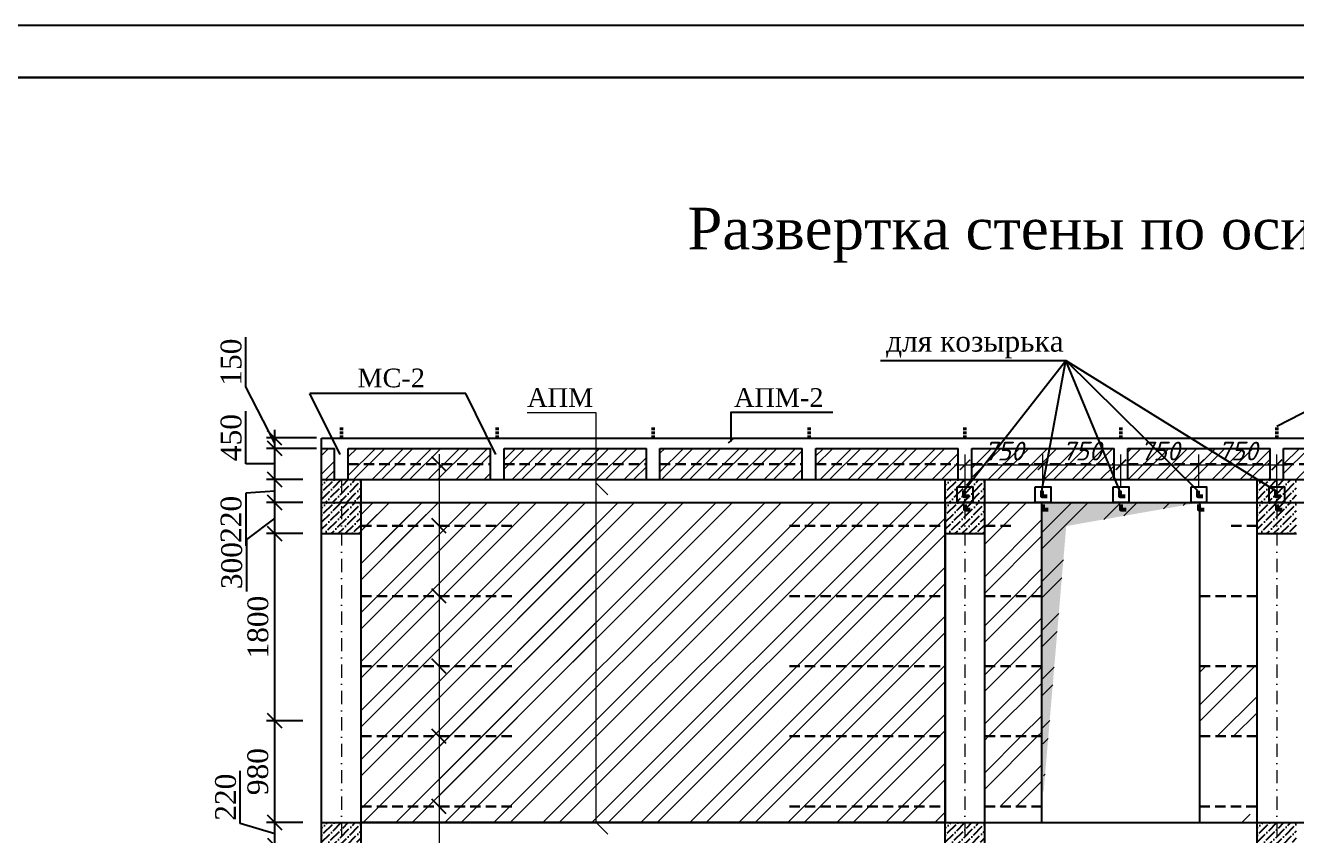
# Model space of a CAD drawing. Header units: millimetres. Extents: x 572274 to 2241483, y -888675 to -304135.
# Drawn here: x 1476291 to 1488520, y -623602 to -615807 of the extents above; entities that cross this region are included whole.
import ezdxf

# ---------------------------------------------------------------- set-up
doc = ezdxf.new("R2010")
doc.units = ezdxf.units.MM
for name, pattern in [('DASHDOT', [25.4, 12.7, -6.35, 0, -6.35]), ('DASHED2', [9.525, 6.35, -3.175]), ('G_BUILDING_LINE', [3, 2, -1])]:
    doc.linetypes.add(name, pattern=pattern)
doc.layers.add('Основная', color=7, linetype='Continuous', lineweight=50)
doc.styles.add('ISO', font='isocpeui.ttf')
doc.styles.get("Standard").update_dxf_attribs({"font": 'isocpeur.ttf'})
doc.styles.add('style200', font='times.ttf', dxfattribs={"height": 200})
doc.styles.add('WMF-Times New Roman0', font='times.ttf')
doc.dimstyles.new('ISO-25$0', dxfattribs={"dimtxt": 300, "dimasz": 200, "dimexe": 100, "dimexo": 300, "dimgap": 50, "dimtad": 1, "dimdec": 0, "dimtxsty": 'Standard', "dimblk": 'OBLIQUE', "dimcen": 250, "dimdle": 150, "dimadec": 0, "dimazin": 0, "dimtfac": 1, "dimtdec": 0, "dimtmove": 0, "dimatfit": 3, "dimldrblk": 'OBLIQUE', "dimfxl": 1.25, "dimarcsym": 0})
doc.dimstyles.new('raz1', dxfattribs={"dimscale": 100, "dimtxt": 3, "dimasz": 1.5, "dimexe": 1, "dimexo": 3, "dimgap": 0.7, "dimtad": 1, "dimdec": 0, "dimtxsty": 'ISO', "dimblk": 'ARCHTICK', "dimcen": 1.5, "dimdle": 1, "dimadec": 0, "dimazin": 0, "dimtfac": 1, "dimtdec": 0, "dimtmove": 1, "dimatfit": 3, "dimldrblk": 'OBLIQUE', "dimfxl": 1, "dimlwd": 15, "dimlwe": 15, "dimarcsym": 0})
pattern_1 = [(45, (508449.64, -894410.45), (-235.73172, 235.73172), []), (45, (508606.8, -894410.45), (-235.73172, 235.73172), [])]
pattern_2 = [(45, (0, -673855.33), (-235.73172, 235.73172), []), (45, (157.15, -673855.33), (-235.73172, 235.73172), [])]
pattern_3 = [(45, (796285, -415012.19), (-134.70384, 134.70384), []), (45, (796374.81, -415012.19), (-134.70384, 134.70384), [])]

# ---------------------------------------------------------------- blocks, each defined once
blk = doc.blocks.new('_Oblique')
at = {"color": 0, "linetype": 'ByBlock', "lineweight": -2}
blk.add_line((-0.5, -0.5), (0.5, 0.5), dxfattribs=at)
blk = doc.blocks.new('*D492')
at = {"color": 0, "lineweight": -2, "transparency": 16777216}
for p, q in [((1478358, -623486), (1478358, -622980)), ((1478689, -623777), (1478689, -623397)), ((1478689, -623587), (1478358, -623486)), ((1478960, -623477), (1478609, -623477)), ((1478960, -623697), (1478609, -623697))]:
    blk.add_line(p, q, dxfattribs=at)
at = {"layer": 'Defpoints', "color": 0, "lineweight": 25, "transparency": 16777216}
for p in [(1478689, -623477), (1479010, -623477), (1479010, -623697)]:
    blk.add_point(p, dxfattribs=at)
at = {"color": 0, "lineweight": -2, "transparency": 16777216, "xscale": 140, "yscale": 140, "zscale": 140}
for p, rotation in [((1478689, -623477), 90), ((1478689, -623697), 270)]:
    blk.add_blockref('_Oblique', p, dxfattribs=dict(at, rotation=rotation))
at = {"color": 0, "lineweight": 25, "transparency": 16777216, "insert": (1478217, -623233), "char_height": 200, "attachment_point": 5, "rotation": 90, "style": 'WMF-Times New Roman0'}
blk.add_mtext('220', dxfattribs=at)
blk = doc.blocks.new('*D493')
at = {"color": 0, "lineweight": -2, "transparency": 16777216}
for p, q in [((1478689, -623557), (1478689, -622417)), ((1478960, -622497), (1478609, -622497)), ((1478960, -623477), (1478609, -623477))]:
    blk.add_line(p, q, dxfattribs=at)
at = {"layer": 'Defpoints', "color": 0, "lineweight": 25, "transparency": 16777216}
for p in [(1478689, -622497), (1479010, -622497), (1479010, -623477)]:
    blk.add_point(p, dxfattribs=at)
at = {"color": 0, "lineweight": -2, "transparency": 16777216, "xscale": 140, "yscale": 140, "zscale": 140}
for p, rotation in [((1478689, -622497), 90), ((1478689, -623477), 270)]:
    blk.add_blockref('_Oblique', p, dxfattribs=dict(at, rotation=rotation))
at = {"color": 0, "lineweight": 25, "transparency": 16777216, "insert": (1478527, -622987), "char_height": 200, "attachment_point": 5, "rotation": 90, "style": 'WMF-Times New Roman0'}
blk.add_mtext('980', dxfattribs=at)
blk = doc.blocks.new('*D494')
at = {"color": 0, "lineweight": -2, "transparency": 16777216}
for p, q in [((1478689, -622577), (1478689, -620617)), ((1478960, -620697), (1478609, -620697)), ((1478960, -622497), (1478609, -622497))]:
    blk.add_line(p, q, dxfattribs=at)
at = {"layer": 'Defpoints', "color": 0, "lineweight": 25, "transparency": 16777216}
for p in [(1478689, -620697), (1479010, -620697), (1479010, -622497)]:
    blk.add_point(p, dxfattribs=at)
at = {"color": 0, "lineweight": -2, "transparency": 16777216, "xscale": 140, "yscale": 140, "zscale": 140}
for p, rotation in [((1478689, -620697), 90), ((1478689, -622497), 270)]:
    blk.add_blockref('_Oblique', p, dxfattribs=dict(at, rotation=rotation))
at = {"color": 0, "lineweight": 25, "transparency": 16777216, "insert": (1478528, -621597), "char_height": 200, "attachment_point": 5, "rotation": 90, "style": 'WMF-Times New Roman0'}
blk.add_mtext('1800', dxfattribs=at)
blk = doc.blocks.new('*D574')
at = {"color": 0, "lineweight": -2, "transparency": 16777216}
for p, q in [((1478689, -620777), (1478689, -620317)), ((1478960, -620397), (1478609, -620397)), ((1478689, -620547), (1478418, -620755)), ((1478418, -620755), (1478418, -621255)), ((1478960, -620697), (1478609, -620697))]:
    blk.add_line(p, q, dxfattribs=at)
at = {"layer": 'Defpoints', "color": 0, "lineweight": 25, "transparency": 16777216}
for p in [(1478689, -620397), (1479010, -620397), (1479010, -620697)]:
    blk.add_point(p, dxfattribs=at)
at = {"color": 0, "lineweight": -2, "transparency": 16777216, "xscale": 140, "yscale": 140, "zscale": 140}
for p, rotation in [((1478689, -620397), 90), ((1478689, -620697), 270)]:
    blk.add_blockref('_Oblique', p, dxfattribs=dict(at, rotation=rotation))
at = {"color": 0, "lineweight": 25, "transparency": 16777216, "insert": (1478276, -621005), "char_height": 200, "attachment_point": 5, "rotation": 90, "style": 'WMF-Times New Roman0'}
blk.add_mtext('300', dxfattribs=at)
blk = doc.blocks.new('*D575')
at = {"color": 0, "lineweight": -2, "transparency": 16777216}
for p, q in [((1478689, -620477), (1478689, -620097)), ((1478960, -620177), (1478609, -620177)), ((1478689, -620287), (1478412, -620307)), ((1478412, -620307), (1478412, -620813)), ((1478960, -620397), (1478609, -620397))]:
    blk.add_line(p, q, dxfattribs=at)
at = {"layer": 'Defpoints', "color": 0, "lineweight": 25, "transparency": 16777216}
for p in [(1478689, -620177), (1479010, -620177), (1479010, -620397)]:
    blk.add_point(p, dxfattribs=at)
at = {"color": 0, "lineweight": -2, "transparency": 16777216, "xscale": 140, "yscale": 140, "zscale": 140}
for p, rotation in [((1478689, -620177), 90), ((1478689, -620397), 270)]:
    blk.add_blockref('_Oblique', p, dxfattribs=dict(at, rotation=rotation))
at = {"color": 0, "lineweight": 25, "transparency": 16777216, "insert": (1478270, -620560), "char_height": 200, "attachment_point": 5, "rotation": 90, "style": 'WMF-Times New Roman0'}
blk.add_mtext('220', dxfattribs=at)
blk = doc.blocks.new('*D576')
at = {"color": 0, "lineweight": -2, "transparency": 16777216}
for p, q in [((1478412, -620027), (1478412, -619519)), ((1479090, -619877), (1478609, -619877)), ((1478689, -620257), (1478689, -619797)), ((1478689, -620027), (1478412, -620027)), ((1478960, -620177), (1478609, -620177))]:
    blk.add_line(p, q, dxfattribs=at)
at = {"layer": 'Defpoints', "color": 0, "lineweight": 25, "transparency": 16777216}
for p in [(1478689, -619877), (1479140, -619877), (1479010, -620177)]:
    blk.add_point(p, dxfattribs=at)
at = {"color": 0, "lineweight": -2, "transparency": 16777216, "xscale": 140, "yscale": 140, "zscale": 140}
for p, rotation in [((1478689, -619877), 90), ((1478689, -620177), 270)]:
    blk.add_blockref('_Oblique', p, dxfattribs=dict(at, rotation=rotation))
at = {"color": 0, "lineweight": 25, "transparency": 16777216, "insert": (1478270, -619773), "char_height": 200, "attachment_point": 5, "rotation": 90, "style": 'WMF-Times New Roman0'}
blk.add_mtext('450', dxfattribs=at)
blk = doc.blocks.new('*D577')
at = {"color": 0, "lineweight": -2, "transparency": 16777216}
for p, q in [((1478412, -619286), (1478412, -618808)), ((1478689, -619827), (1478412, -619286)), ((1479090, -619777), (1478609, -619777)), ((1478689, -619957), (1478689, -619697)), ((1479090, -619877), (1478609, -619877))]:
    blk.add_line(p, q, dxfattribs=at)
at = {"layer": 'Defpoints', "color": 0, "lineweight": 25, "transparency": 16777216}
for p in [(1478689, -619777), (1479140, -619777), (1479140, -619877)]:
    blk.add_point(p, dxfattribs=at)
at = {"color": 0, "lineweight": -2, "transparency": 16777216, "xscale": 140, "yscale": 140, "zscale": 140}
for p, rotation in [((1478689, -619777), 90), ((1478689, -619877), 270)]:
    blk.add_blockref('_Oblique', p, dxfattribs=dict(at, rotation=rotation))
at = {"color": 0, "lineweight": 25, "transparency": 16777216, "insert": (1478270, -619047), "char_height": 200, "attachment_point": 5, "rotation": 90, "style": 'WMF-Times New Roman0'}
blk.add_mtext('150', dxfattribs=at)
blk = doc.blocks.new('_ArchTick')
at = {"color": 0, "linetype": 'ByBlock', "const_width": 0.15}
blk.add_lwpolyline([(-0.5, -0.5), (0.5, 0.5)], dxfattribs=at)
blk = doc.blocks.new('*D602')
at = {"color": 0, "lineweight": 15, "transparency": 16777216}
for p, q in [((1485330, -620247), (1485330, -619935)), ((1486080, -620247), (1486080, -619935)), ((1485230, -620035), (1486180, -620035))]:
    blk.add_line(p, q, dxfattribs=at)
at = {"layer": 'Defpoints', "color": 0, "lineweight": 25, "transparency": 16777216}
for p in [(1486080, -620035), (1485330, -620247), (1486080, -620247)]:
    blk.add_point(p, dxfattribs=at)
at = {"color": 0, "lineweight": 15, "transparency": 16777216, "xscale": 100, "yscale": 100, "zscale": 100, "rotation": 180}
blk.add_blockref('_ArchTick', (1485330, -620035), dxfattribs=at)
at = {"color": 0, "lineweight": 15, "transparency": 16777216, "xscale": 100, "yscale": 100, "zscale": 100}
blk.add_blockref('_ArchTick', (1486080, -620035), dxfattribs=at)
at = {"color": 0, "lineweight": 9, "transparency": 16777216, "insert": (1485705, -619903), "char_height": 180, "attachment_point": 5, "style": 'ISO'}
blk.add_mtext('750', dxfattribs=at)
blk = doc.blocks.new('*D603')
at = {"color": 0, "lineweight": 15, "transparency": 16777216}
for p, q in [((1486080, -620247), (1486080, -619935)), ((1486830, -620247), (1486830, -619935)), ((1485980, -620035), (1486930, -620035))]:
    blk.add_line(p, q, dxfattribs=at)
at = {"layer": 'Defpoints', "color": 0, "lineweight": 25, "transparency": 16777216}
for p in [(1486830, -620035), (1486080, -620247), (1486830, -620247)]:
    blk.add_point(p, dxfattribs=at)
at = {"color": 0, "lineweight": 15, "transparency": 16777216, "xscale": 100, "yscale": 100, "zscale": 100, "rotation": 180}
blk.add_blockref('_ArchTick', (1486080, -620035), dxfattribs=at)
at = {"color": 0, "lineweight": 15, "transparency": 16777216, "xscale": 100, "yscale": 100, "zscale": 100}
blk.add_blockref('_ArchTick', (1486830, -620035), dxfattribs=at)
at = {"color": 0, "lineweight": 9, "transparency": 16777216, "insert": (1486455, -619903), "char_height": 180, "attachment_point": 5, "style": 'ISO'}
blk.add_mtext('750', dxfattribs=at)
blk = doc.blocks.new('*D604')
at = {"color": 0, "lineweight": 15, "transparency": 16777216}
for p, q in [((1486830, -620247), (1486830, -619935)), ((1487580, -620247), (1487580, -619935)), ((1486730, -620035), (1487680, -620035))]:
    blk.add_line(p, q, dxfattribs=at)
at = {"layer": 'Defpoints', "color": 0, "lineweight": 25, "transparency": 16777216}
for p in [(1487580, -620035), (1486830, -620247), (1487580, -620247)]:
    blk.add_point(p, dxfattribs=at)
at = {"color": 0, "lineweight": 15, "transparency": 16777216, "xscale": 100, "yscale": 100, "zscale": 100, "rotation": 180}
blk.add_blockref('_ArchTick', (1486830, -620035), dxfattribs=at)
at = {"color": 0, "lineweight": 15, "transparency": 16777216, "xscale": 100, "yscale": 100, "zscale": 100}
blk.add_blockref('_ArchTick', (1487580, -620035), dxfattribs=at)
at = {"color": 0, "lineweight": 9, "transparency": 16777216, "insert": (1487205, -619903), "char_height": 180, "attachment_point": 5, "style": 'ISO'}
blk.add_mtext('750', dxfattribs=at)
blk = doc.blocks.new('*D605')
at = {"color": 0, "lineweight": 15, "transparency": 16777216}
for p, q in [((1487580, -620247), (1487580, -619935)), ((1488330, -620247), (1488330, -619935)), ((1487480, -620035), (1488430, -620035))]:
    blk.add_line(p, q, dxfattribs=at)
at = {"layer": 'Defpoints', "color": 0, "lineweight": 25, "transparency": 16777216}
for p in [(1488330, -620035), (1487580, -620247), (1488330, -620247)]:
    blk.add_point(p, dxfattribs=at)
at = {"color": 0, "lineweight": 15, "transparency": 16777216, "xscale": 100, "yscale": 100, "zscale": 100, "rotation": 180}
blk.add_blockref('_ArchTick', (1487580, -620035), dxfattribs=at)
at = {"color": 0, "lineweight": 15, "transparency": 16777216, "xscale": 100, "yscale": 100, "zscale": 100}
blk.add_blockref('_ArchTick', (1488330, -620035), dxfattribs=at)
at = {"color": 0, "lineweight": 9, "transparency": 16777216, "insert": (1487955, -619903), "char_height": 180, "attachment_point": 5, "style": 'ISO'}
blk.add_mtext('750', dxfattribs=at)

msp = doc.modelspace()

# ---------------------------------------------------------------- hatches: boundary and pattern name
at = {"lineweight": 9, "ltscale": 25}
h = msp.add_hatch(dxfattribs=at)
h.set_pattern_fill('ANSI32', color=34, scale=20, style=0)
h.set_pattern_definition(pattern_3)
h.paths.add_polyline_path([(1479264.97, -619877.308), (1479139.97, -619877.308), (1479139.97, -620177.308), (1479264.97, -620177.308)])
h = msp.add_hatch(dxfattribs=at)
h.set_pattern_fill('ANSI32', color=34, scale=20, style=0)
h.set_pattern_definition(pattern_3)
h.paths.add_polyline_path([(1480764.97, -619877.308), (1479394.97, -619877.308), (1479394.97, -620177.308), (1480764.97, -620177.308)])
h = msp.add_hatch(dxfattribs=at)
h.set_pattern_fill('ANSI32', color=34, scale=20, style=0)
h.set_pattern_definition(pattern_3)
h.paths.add_polyline_path([(1482264.97, -619877.308), (1480894.97, -619877.308), (1480894.97, -620177.308), (1482264.97, -620177.308)])
h = msp.add_hatch(dxfattribs=at)
h.set_pattern_fill('ANSI32', color=34, scale=20, style=0)
h.set_pattern_definition(pattern_3)
h.paths.add_polyline_path([(1483764.97, -619877.308), (1482394.97, -619877.308), (1482394.97, -620177.308), (1483764.97, -620177.308)])
h = msp.add_hatch(dxfattribs=at)
h.set_pattern_fill('ANSI32', color=34, scale=20, style=0)
h.set_pattern_definition(pattern_3)
h.paths.add_polyline_path([(1485264.97, -619877.308), (1483894.97, -619877.308), (1483894.97, -620177.308), (1485264.97, -620177.308)])
h = msp.add_hatch(dxfattribs=at)
h.set_pattern_fill('ANSI32', color=34, scale=20, style=0)
h.set_pattern_definition(pattern_3)
h.paths.add_polyline_path([(1486764.97, -619877.308), (1485394.97, -619877.308), (1485394.97, -620177.308), (1486764.97, -620177.308)])
h = msp.add_hatch(dxfattribs=at)
h.set_pattern_fill('ANSI32', color=34, scale=20, style=0)
h.set_pattern_definition(pattern_3)
h.paths.add_polyline_path([(1488264.97, -619877.308), (1486894.97, -619877.308), (1486894.97, -620177.308), (1488264.97, -620177.308)])
h = msp.add_hatch(dxfattribs=at)
h.set_pattern_fill('ANSI32', color=34, scale=20, style=0)
h.set_pattern_definition(pattern_3)
h.paths.add_polyline_path([(1489764.97, -619877.308), (1488394.97, -619877.308), (1488394.97, -620177.308), (1489764.97, -620177.308)])
h = msp.add_hatch()
h.set_pattern_fill('ANSI36', color=256, scale=15)
h.set_pattern_definition([(45, (508449.645, -905078.15), (25.2569703, 92.6088912), [119.0625, -23.8125, 0, -23.8125])])
h.paths.add_polyline_path([(1479139.97, -620177.308), (1479139.97, -620397.308), (1479519.97, -620397.308), (1479519.97, -620177.308)])
h = msp.add_hatch()
h.set_pattern_fill('ANSI36', color=256, scale=15)
h.set_pattern_definition([(45, (514449.645, -905078.15), (25.2569703, 92.6088912), [119.0625, -23.8125, 0, -23.8125])])
h.paths.add_polyline_path([(1485519.97, -620177.308), (1485139.97, -620177.308), (1485139.97, -620397.308), (1485519.97, -620397.308)])
h = msp.add_hatch()
h.set_pattern_fill('ANSI36', color=256, scale=15)
h.set_pattern_definition([(45, (517449.645, -905078.15), (25.2569703, 92.6088912), [119.0625, -23.8125, 0, -23.8125])])
h.paths.add_polyline_path([(1488519.97, -620177.308), (1488139.97, -620177.308), (1488139.97, -620397.308), (1488519.97, -620397.308)])
h = msp.add_hatch()
h.set_pattern_fill('ANSI36', color=256, scale=15)
h.set_pattern_definition([(45, (508449.645, -905298.15), (25.2569703, 92.6088912), [119.0625, -23.8125, 0, -23.8125])])
h.paths.add_polyline_path([(1479139.97, -620397.308), (1479139.97, -620697.308), (1479519.97, -620697.308), (1479519.97, -620397.308)])
h = msp.add_hatch(dxfattribs=at)
h.set_pattern_fill('ANSI32', color=34, scale=35, style=0)
h.set_pattern_definition(pattern_2)
h.paths.add_polyline_path([(1480269.97, -620397.308), (1479519.97, -620397.308), (1479519.97, -620622.308), (1480269.97, -620622.308)])
h = msp.add_hatch(dxfattribs=at)
h.set_pattern_fill('ANSI32', color=34, scale=35, style=0)
h.set_pattern_definition(pattern_2)
h.paths.add_polyline_path([(1485139.97, -620397.308), (1481779.328, -620397.308), (1481779.328, -623473.4), (1481783.235, -623477.308), (1485139.97, -623477.308)], flags=0)
h.paths.add_polyline_path([(1485139.97, -620397.308), (1479519.97, -620397.308), (1479519.97, -623477.308), (1485139.97, -623477.308)])
h.paths.add_polyline_path([(1485139.97, -620397.308), (1481779.328, -620397.308), (1481779.328, -623473.4), (1481783.235, -623477.308), (1485139.97, -623477.308)], flags=16)
h = msp.add_hatch(dxfattribs=at)
h.set_pattern_fill('ANSI32', color=34, scale=35, style=0)
h.set_pattern_definition(pattern_2)
h.paths.add_polyline_path([(1481779.328, -620397.308), (1480269.97, -620397.308), (1480269.97, -623477.308), (1481779.328, -623477.308)])
h = msp.add_hatch()
h.set_pattern_fill('ANSI36', color=256, scale=15)
h.set_pattern_definition([(45, (514449.645, -905298.15), (25.2569703, 92.6088912), [119.0625, -23.8125, 0, -23.8125])])
h.paths.add_polyline_path([(1485519.97, -620397.308), (1485139.97, -620397.308), (1485139.97, -620697.308), (1485519.97, -620697.308)])
h = msp.add_hatch(dxfattribs=at)
h.set_pattern_fill('ANSI32', color=34, scale=35, style=0)
h.set_pattern_definition(pattern_2)
h.paths.add_polyline_path([(1486069.97, -620397.308), (1486004.97, -620397.308), (1485519.97, -620397.308), (1485519.97, -621297.308), (1486069.97, -621297.308)])
h = msp.add_hatch(dxfattribs=at)
h.set_pattern_fill('ANSI32', color=34, scale=35, style=0)
h.set_pattern_definition(pattern_1)
h.paths.add_polyline_path([(1487589.97, -623177.308), (1487589.97, -623177.308), (1486069.97, -623177.308), (1486069.97, -623177.308)], flags=17)
h.paths.add_polyline_path([(1486086.618, -623177.308), (1486304.118, -620624.23), (1487589.97, -620397.308), (1486069.97, -620397.308), (1486069.97, -622197.308)], flags=16)
at = {"lineweight": 30}
msp.add_hatch(color=256, dxfattribs=at).paths.add_polyline_path([(1487589.97, -620397.308), (1486069.97, -620397.308), (1486069.97, -623177.308), (1486086.618, -623177.308), (1486304.118, -620624.23)])
h = msp.add_hatch()
h.set_pattern_fill('ANSI36', color=256, scale=15)
h.set_pattern_definition([(45, (517449.645, -905298.15), (25.2569703, 92.6088912), [119.0625, -23.8125, 0, -23.8125])])
h.paths.add_polyline_path([(1488519.97, -620397.308), (1488139.97, -620397.308), (1488139.97, -620697.308), (1488519.97, -620697.308)])
at = {"lineweight": 9, "ltscale": 25}
h = msp.add_hatch(dxfattribs=at)
h.set_pattern_fill('ANSI32', color=34, scale=35, style=0)
h.set_pattern_definition(pattern_2)
h.paths.add_polyline_path([(1480269.97, -620622.308), (1479519.97, -620622.308), (1479519.97, -621297.308), (1480269.97, -621297.308)])
h = msp.add_hatch(dxfattribs=at)
h.set_pattern_fill('ANSI32', color=34, scale=35, style=0)
h.set_pattern_definition(pattern_2)
h.paths.add_polyline_path([(1486069.97, -621297.308), (1485519.97, -621297.308), (1485519.97, -621972.308), (1486069.97, -621972.308)])
h = msp.add_hatch(dxfattribs=at)
h.set_pattern_fill('ANSI32', color=34, scale=35, style=0)
h.set_pattern_definition(pattern_2)
h.paths.add_polyline_path([(1486069.97, -621972.308), (1485519.97, -621972.308), (1485519.97, -622647.308), (1486069.97, -622647.308)])
h = msp.add_hatch(dxfattribs=at)
h.set_pattern_fill('ANSI32', color=34, scale=35, style=0)
h.set_pattern_definition(pattern_2)
h.paths.add_polyline_path([(1488139.97, -621972.308), (1487589.97, -621972.308), (1487589.97, -622647.308), (1488139.97, -622647.308)])
h = msp.add_hatch(dxfattribs=at)
h.set_pattern_fill('ANSI32', color=34, scale=35, style=0)
h.set_pattern_definition(pattern_2)
h.paths.add_polyline_path([(1486069.97, -622647.308), (1485519.97, -622647.308), (1485519.97, -623322.308), (1486069.97, -623322.308)])
h = msp.add_hatch(dxfattribs=at)
h.set_pattern_fill('ANSI32', color=34, scale=35, style=0)
h.set_pattern_definition(pattern_1)
h.paths.add_polyline_path([(1487889.97, -623477.308), (1488139.97, -623477.308), (1488139.97, -623397.308), (1487889.97, -623397.308)])
h = msp.add_hatch()
h.set_pattern_fill('ANSI36', color=256, scale=15)
h.set_pattern_definition([(45, (508449.645, -908378.15), (25.2569703, 92.6088912), [119.0625, -23.8125, 0, -23.8125])])
h.paths.add_polyline_path([(1479139.97, -623477.308), (1479139.97, -623697.308), (1479519.97, -623697.308), (1479519.97, -623477.308)])
h = msp.add_hatch()
h.set_pattern_fill('ANSI36', color=256, scale=15)
h.set_pattern_definition([(45, (514449.645, -908378.15), (25.2569703, 92.6088912), [119.0625, -23.8125, 0, -23.8125])])
h.paths.add_polyline_path([(1485519.97, -623477.308), (1485139.97, -623477.308), (1485139.97, -623697.308), (1485519.97, -623697.308)])
h = msp.add_hatch()
h.set_pattern_fill('ANSI36', color=256, scale=15)
h.set_pattern_definition([(45, (517449.645, -908378.15), (25.2569703, 92.6088912), [119.0625, -23.8125, 0, -23.8125])])
h.paths.add_polyline_path([(1488519.97, -623477.308), (1488139.97, -623477.308), (1488139.97, -623697.308), (1488519.97, -623697.308)])

# ---------------------------------------------------------------- linework, layer by layer
for p, q in [((1484517.645, -619031.345), (1486298.873, -619031.345)), ((1485319.338, -620285.968), (1486298.873, -619031.345)), ((1486069.338, -620285.968), (1486298.873, -619031.345)), ((1486298.873, -619031.345), (1488319.338, -620285.968)), ((1487569.338, -620285.968), (1486298.873, -619031.345)), ((1486819.338, -620285.968), (1486298.873, -619031.345)), ((1479139.97, -619777.308), (1494519.97, -619777.308)), ((1479139.97, -619877.308), (1479264.97, -619877.308)), ((1479264.97, -620177.308), (1479264.97, -619877.308)), ((1479394.97, -619877.308), (1480764.97, -619877.308)), ((1479394.97, -620177.308), (1479394.97, -619877.308)), ((1480764.97, -620177.308), (1480764.97, -619877.308)), ((1480894.97, -619877.308), (1482264.97, -619877.308)), ((1480894.97, -620177.308), (1480894.97, -619877.308)), ((1482264.97, -620177.308), (1482264.97, -619877.308)), ((1482394.97, -619877.308), (1483764.97, -619877.308)), ((1482394.97, -620177.308), (1482394.97, -619877.308)), ((1483764.97, -620177.308), (1483764.97, -619877.308)), ((1483894.97, -619877.308), (1485264.97, -619877.308)), ((1483894.97, -620177.308), (1483894.97, -619877.308)), ((1485264.97, -620177.308), (1485264.97, -619877.308)), ((1485394.97, -619877.308), (1486764.97, -619877.308)), ((1485394.97, -620177.308), (1485394.97, -619877.308)), ((1486764.97, -620177.308), (1486764.97, -619877.308)), ((1486894.97, -619877.308), (1488264.97, -619877.308)), ((1486894.97, -620177.308), (1486894.97, -619877.308)), ((1488264.97, -620177.308), (1488264.97, -619877.308)), ((1488394.97, -619877.308), (1489764.97, -619877.308)), ((1488394.97, -620177.308), (1488394.97, -619877.308)), ((1479139.97, -620177.308), (1494519.97, -620177.308))]:
    msp.add_line(p, q)
at = {"color": 5, "lineweight": -2, "ltscale": 0.04}
msp.add_line((1489462.016, -619086.103), (1488329.97, -619666.319), dxfattribs=at)
at = {"lineweight": 25}
for p, q in [((1479317.387, -619935.226), (1479027.649, -619347.724)), ((1480527.649, -619347.724), (1479027.649, -619347.724)), ((1480817.387, -619935.226), (1480527.649, -619347.724)), ((1479139.97, -627297.308), (1479139.97, -619777.308)), ((1483105.703, -619777.308), (1483052.06, -619827.756)), ((1479139.97, -620177.308), (1494519.97, -620177.308)), ((1479519.97, -627297.308), (1479519.97, -620177.308)), ((1485139.97, -627297.308), (1485139.97, -620177.308)), ((1485519.97, -627297.308), (1485519.97, -620177.308)), ((1488139.97, -627297.308), (1488139.97, -620177.308)), ((1479139.97, -620397.308), (1494519.97, -620397.308)), ((1486069.97, -623477.308), (1486069.97, -620397.308)), ((1487589.97, -623477.308), (1487589.97, -620397.308)), ((1479139.97, -620697.308), (1479519.97, -620697.308)), ((1485139.97, -620697.308), (1485519.97, -620697.308)), ((1488139.97, -620697.308), (1488519.97, -620697.308)), ((1479139.97, -623477.308), (1494519.97, -623477.308))]:
    msp.add_line(p, q, dxfattribs=at)
at = {"color": 5, "lineweight": 9}
for p, q in [((1481118.262, -619530.396), (1481779.328, -619530.396)), ((1481779.328, -619530.396), (1481779.328, -623473.4)), ((1481893.235, -620323.758), (1481779.328, -620209.851)), ((1481893.235, -623587.308), (1481779.328, -623473.4))]:
    msp.add_line(p, q, dxfattribs=at)
at = {"linetype": 'DASHED2', "lineweight": 50, "ltscale": 4}
for p, q in [((1479329.97, -619777.308), (1479329.97, -619666.319)), ((1480829.97, -619777.308), (1480829.97, -619666.319)), ((1482329.97, -619777.308), (1482329.97, -619666.319)), ((1483829.97, -619777.308), (1483829.97, -619666.319)), ((1485329.97, -619777.308), (1485329.97, -619666.319)), ((1486829.97, -619777.308), (1486829.97, -619666.319)), ((1488329.97, -619777.308), (1488329.97, -619666.319))]:
    msp.add_line(p, q, dxfattribs=at)
at = {"color": 5, "lineweight": 25}
for p, q in [((1480339.307, -620096.644), (1480200.634, -619957.971)), ((1480339.307, -620691.644), (1480200.634, -620552.971)), ((1480339.307, -621366.644), (1480200.634, -621227.971)), ((1480339.307, -622041.644), (1480200.634, -621902.971)), ((1480339.307, -622716.644), (1480200.634, -622577.971)), ((1480339.307, -623391.644), (1480200.634, -623252.971))]:
    msp.add_line(p, q, dxfattribs=at)
at = {"color": 5, "lineweight": 5}
msp.add_line((1480269.97, -619934.153), (1480269.97, -627691.916), dxfattribs=at)
at = {"color": 12, "linetype": 'DASHDOT', "lineweight": 13, "ltscale": 10}
for p, q in [((1479329.97, -620177.308), (1479329.97, -626697.308)), ((1485329.97, -620177.308), (1485329.97, -626697.308)), ((1488329.97, -620177.308), (1488329.97, -626697.308))]:
    msp.add_line(p, q, dxfattribs=at)
at = {"lineweight": 25, "ltscale": 100}
msp.add_lwpolyline([(1455306.621, -645507.415), (1497306.621, -645507.415), (1497306.621, -615807.415), (1455306.621, -615807.415)], close=True, dxfattribs=at)
at = {"color": 1, "lineweight": 30}
msp.add_lwpolyline([(1457306.621, -645007.415), (1496806.621, -645007.415), (1496806.621, -616307.415), (1457306.621, -616307.415)], close=True, dxfattribs=at)
at = {"lineweight": 25}
msp.add_lwpolyline([(1483078.941, -619810.487), (1483078.941, -619529.512), (1484058.052, -619529.512)], dxfattribs=at)
for points in [[(1485254.97, -620247.308), (1485404.97, -620247.308), (1485404.97, -620397.308), (1485254.97, -620397.308), (1485254.97, -620247.308)], [(1486004.97, -620247.308), (1486154.97, -620247.308), (1486154.97, -620397.308), (1486004.97, -620397.308), (1486004.97, -620247.308)], [(1486754.97, -620247.308), (1486904.97, -620247.308), (1486904.97, -620397.308), (1486754.97, -620397.308), (1486754.97, -620247.308)], [(1487504.97, -620247.308), (1487654.97, -620247.308), (1487654.97, -620397.308), (1487504.97, -620397.308), (1487504.97, -620247.308)], [(1488254.97, -620247.308), (1488404.97, -620247.308), (1488404.97, -620397.308), (1488254.97, -620397.308), (1488254.97, -620247.308)]]:
    msp.add_lwpolyline(points)
at = {"lineweight": 53}
for points in [[(1485319.338, -620285.968), (1485319.338, -620335.968), (1485369.338, -620335.968)], [(1486069.338, -620285.968), (1486069.338, -620335.968), (1486119.338, -620335.968)], [(1486819.338, -620285.968), (1486819.338, -620335.968), (1486869.338, -620335.968)], [(1487569.338, -620285.968), (1487569.338, -620335.968), (1487619.338, -620335.968)], [(1488319.338, -620285.968), (1488319.338, -620335.968), (1488369.338, -620335.968)], [(1485329.97, -620416.488), (1485329.97, -620466.488), (1485379.97, -620466.488)], [(1486079.97, -620416.488), (1486079.97, -620466.488), (1486129.97, -620466.488)], [(1486829.97, -620416.488), (1486829.97, -620466.488), (1486879.97, -620466.488)], [(1487579.97, -620416.488), (1487579.97, -620466.488), (1487629.97, -620466.488)], [(1488329.97, -620416.488), (1488329.97, -620466.488), (1488379.97, -620466.488)]]:
    msp.add_lwpolyline(points, dxfattribs=at)
at = {"lineweight": 25}
msp.add_lwpolyline([(1479519.97, -620397.308), (1485139.97, -620397.308), (1485139.97, -623477.308), (1479519.97, -623477.308)], close=True, dxfattribs=at)
at = {"layer": 'Основная', "color": 6, "linetype": 'G_BUILDING_LINE', "lineweight": 30, "ltscale": 50}
for p, q in [((1479394.97, -620027.308), (1480764.97, -620027.308)), ((1480894.97, -620027.308), (1482264.97, -620027.308)), ((1482394.97, -620027.308), (1483764.97, -620027.308)), ((1483894.97, -620027.308), (1485264.97, -620027.308)), ((1485394.97, -620027.308), (1486764.97, -620027.308)), ((1486894.97, -620027.308), (1488264.97, -620027.308)), ((1488394.97, -620027.308), (1489764.97, -620027.308)), ((1479519.97, -620622.308), (1481019.97, -620622.308)), ((1483639.97, -620622.308), (1485139.97, -620622.308)), ((1485769.97, -620622.308), (1485519.97, -620622.308)), ((1487889.97, -620622.308), (1488139.97, -620622.308)), ((1479519.97, -621297.308), (1481019.97, -621297.308)), ((1483639.97, -621297.308), (1485139.97, -621297.308)), ((1486069.97, -621297.308), (1485519.97, -621297.308)), ((1487589.97, -621297.308), (1488139.97, -621297.308)), ((1479519.97, -621972.308), (1481019.97, -621972.308)), ((1483639.97, -621972.308), (1485139.97, -621972.308)), ((1486069.97, -621972.308), (1485519.97, -621972.308)), ((1487589.97, -621972.308), (1488139.97, -621972.308)), ((1479519.97, -622647.308), (1481019.97, -622647.308)), ((1483639.97, -622647.308), (1485139.97, -622647.308)), ((1485519.97, -622647.308), (1486069.97, -622647.308)), ((1487589.97, -622647.308), (1488139.97, -622647.308)), ((1479519.97, -623322.308), (1481019.97, -623322.308)), ((1483639.97, -623322.308), (1485139.97, -623322.308)), ((1485519.97, -623322.308), (1486069.97, -623322.308)), ((1487586.462, -623322.308), (1488139.97, -623322.308))]:
    msp.add_line(p, q, dxfattribs=at)

# ---------------------------------------------------------------- texts
at = {"linetype": 'ByBlock', "lineweight": 0, "ltscale": 0.13, "insert": (1486865.826, -617826.584), "char_height": 400, "width": 10579.91428, "attachment_point": 5, "style": 'WMF-Times New Roman0'}
msp.add_mtext('Развертка стены по оси  "4" А-Г.', dxfattribs=at)
at = {"lineweight": 5}
for s, insert, char_height, width, attachment_point, style in [('для козырька', (1484570.717, -619011.287), 200, 2407.32049, 7, 'style200'), ('МС-2', (1480134.573, -619291.905), 180, 996.26366, 9, 'WMF-Times New Roman0'), ('АПМ-2', (1483968.578, -619477.565), 180, 996.26366, 9, 'WMF-Times New Roman0'), ('АПМ', (1481752.665, -619477.565), 180, 996.26366, 9, 'WMF-Times New Roman0')]:
    msp.add_mtext(s, dxfattribs=dict(at, insert=insert, char_height=char_height, width=width, attachment_point=attachment_point, style=style))

# ---------------------------------------------------------------- dimensions: what is measured, and where the dimension line sits
at = {"lineweight": 25}
for base, p1, p2, text, picture, middle in [((1478689.477, -619777.308), (1479139.97, -619877.308), (1479139.97, -619777.308), '150', '*D577', (1478411.774, -619246.195)), ((1478689.477, -619877.308), (1479009.97, -620177.308), (1479139.97, -619877.308), '450', '*D576', (1478411.774, -619987.306))]:
    dim = msp.add_linear_dim(base=base, p1=p1, p2=p2, angle=90, text=text, dimstyle='ISO-25$0', override={"dimtxt": 200, "dimasz": 140, "dimexe": 80, "dimexo": 50, "dimgap": 40, "dimtxsty": 'WMF-Times New Roman0', "dimdle": 80, "dimtmove": 1, "dimfxl": 300, "dimarcsym": 1}, dxfattribs=at)
    dim.commit()
    dim.dimension.update_dxf_attribs({"geometry": picture, "text_midpoint": middle, "dimtype": 160})
at = {"color": 0, "lineweight": 9}
for base, p1, p2, picture, middle in [((1486079.97, -620034.614), (1485329.97, -620247.308), (1486079.97, -620247.308), '*D602', (1485704.97, -619903.455)), ((1486829.97, -620034.614), (1486079.97, -620247.308), (1486829.97, -620247.308), '*D603', (1486454.97, -619903.455)), ((1487579.97, -620034.614), (1486829.97, -620247.308), (1487579.97, -620247.308), '*D604', (1487204.97, -619903.455)), ((1488329.97, -620034.614), (1487579.97, -620247.308), (1488329.97, -620247.308), '*D605', (1487954.97, -619903.455))]:
    dim = msp.add_linear_dim(base=base, p1=p1, p2=p2, dimstyle='raz1', override={"dimtxt": 1.8, "dimasz": 1, "dimexo": 0, "dimgap": 0.4, "dimblk1": 'ArchTick', "dimblk2": 'ArchTick', "dimsah": 1}, dxfattribs=at)
    dim.commit()
    dim.dimension.update_dxf_attribs({"geometry": picture, "text_midpoint": middle})
at = {"lineweight": 25}
for base, p1, p2, picture, middle in [((1478689.477, -620177.308), (1479009.97, -620397.308), (1479009.97, -620177.308), '*D575', (1478411.774, -620347.24)), ((1478689.477, -620397.308), (1479009.97, -620697.308), (1479009.97, -620397.308), '*D574', (1478417.746, -620794.916)), ((1478689.477, -623477.308), (1479009.97, -623697.308), (1479009.97, -623477.308), '*D492', (1478358.499, -623445.789))]:
    dim = msp.add_linear_dim(base=base, p1=p1, p2=p2, angle=90, dimstyle='ISO-25$0', override={"dimtxt": 200, "dimasz": 140, "dimexe": 80, "dimexo": 50, "dimgap": 40, "dimtxsty": 'WMF-Times New Roman0', "dimdle": 80, "dimtmove": 1, "dimfxl": 300, "dimarcsym": 1}, dxfattribs=at)
    dim.commit()
    dim.dimension.update_dxf_attribs({"geometry": picture, "text_midpoint": middle, "dimtype": 160})
for base, p1, p2, picture, middle in [((1478689.477, -620697.308), (1479009.97, -622497.308), (1479009.97, -620697.308), '*D494', (1478527.746, -621597.308)), ((1478689.477, -622497.308), (1479009.97, -623477.308), (1479009.97, -622497.308), '*D493', (1478527.458, -622987.308))]:
    dim = msp.add_linear_dim(base=base, p1=p1, p2=p2, angle=90, dimstyle='ISO-25$0', override={"dimtxt": 200, "dimasz": 140, "dimexe": 80, "dimexo": 50, "dimgap": 60, "dimtxsty": 'WMF-Times New Roman0', "dimdle": 80, "dimtmove": 1, "dimfxl": 300, "dimarcsym": 1}, dxfattribs=at)
    dim.commit()
    dim.dimension.update_dxf_attribs({"geometry": picture, "text_midpoint": middle})

doc.saveas('drawing.dxf')
